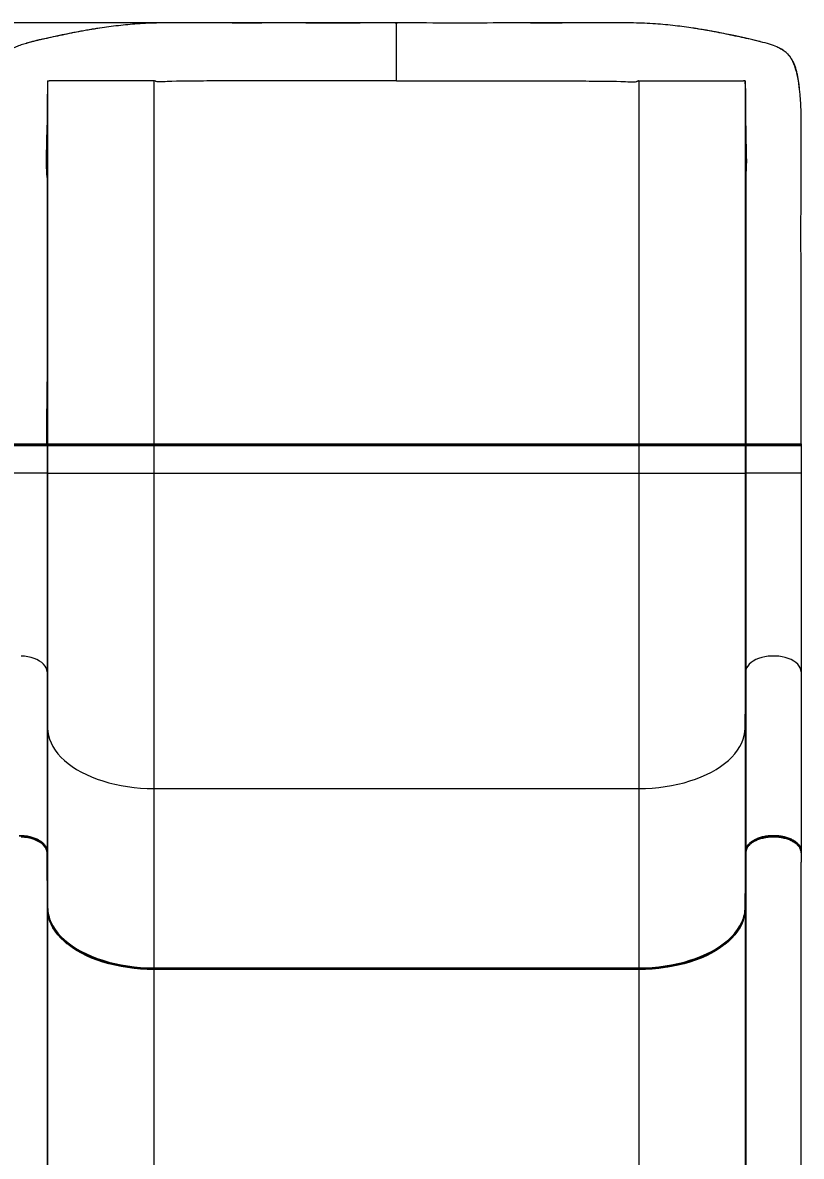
# Model space of a CAD drawing. Header units: millimetres. Extents: x -5377 to 4858, y -4782 to 4333.
# Drawn here: x -849 to -174, y 1352 to 2333 of the extents above; entities that cross this region are included whole.
import ezdxf

# ---------------------------------------------------------------- set-up
doc = ezdxf.new("R2010")
doc.units = ezdxf.units.MM
doc.layers.add('DIKOM_ОБЪЕКТ', color=7, linetype='Continuous')
doc.layers.add('DIKOM_РАЗМЕР_ОБЪЕКТА', color=7, linetype='Continuous')
doc.styles.add('style1', font='arial.ttf', dxfattribs={"width": 0.8})
doc.dimstyles.new('1-50', dxfattribs={"dimtxt": 300, "dimasz": 200, "dimexe": 100, "dimexo": 0, "dimgap": 100, "dimtad": 1, "dimtxsty": 'style1', "dimcen": 200, "dimclrd": 7, "dimclre": 7, "dimclrt": 7, "dimadec": 1, "dimazin": 2, "dimtfac": 1, "dimtmove": 0, "dimatfit": 2, "dimfxl": 0, "dimlwd": 25, "dimlwe": 18, "dimarcsym": 0})

# ---------------------------------------------------------------- blocks, each defined once
blk = doc.blocks.new('*D10')
at = {"layer": 'Defpoints', "color": 0, "transparency": 16777216}
for p in [(-526.68, 2333.07), (-3994.22, -1578.32), (-848.95, -1578.32)]:
    blk.add_point(p, dxfattribs=at)
at = {"layer": 'DIKOM_РАЗМЕР_ОБЪЕКТА', "color": 7, "lineweight": 18, "transparency": 16777216}
for p, q in [((-526.68, 2333.07), (-4094.22, 2333.07)), ((-848.95, -1578.32), (-4094.22, -1578.32))]:
    blk.add_line(p, q, dxfattribs=at)
at = {"layer": 'DIKOM_РАЗМЕР_ОБЪЕКТА', "color": 7, "lineweight": 25, "transparency": 16777216}
blk.add_line((-3994.22, 2133.07), (-3994.22, -1378.32), dxfattribs=at)
at = {"layer": 'DIKOM_РАЗМЕР_ОБЪЕКТА', "color": 7, "transparency": 16777216}
for points in [[(-4027.55, 2133.07), (-3960.88, 2133.07), (-3994.22, 2333.07)], [(-4027.55, -1378.32), (-3960.88, -1378.32), (-3994.22, -1578.32)]]:
    blk.add_solid(points, dxfattribs=at)
at = {"layer": 'DIKOM_РАЗМЕР_ОБЪЕКТА', "color": 7, "transparency": 16777216, "insert": (-4247.49, 413.67), "char_height": 300, "attachment_point": 5, "rotation": 90, "style": 'style1'}
blk.add_mtext('3900', dxfattribs=at)

msp = doc.modelspace()

# ---------------------------------------------------------------- linework, layer by layer
at = {"layer": 'DIKOM_ОБЪЕКТ', "color": 7, "linetype": 'Continuous', "lineweight": 15}
for p, q in [((-826.969, 2283.007), (-827.006, 2282.546)), ((-826.95, 2283.069), (-826.969, 2283.007)), ((-826.95, 2283.069), (-826.947, 2283.069)), ((-826.947, 2283.069), (-825.622, 2283.069)), ((-826.947, 2283.069), (-826.947, 1968.565)), ((-825.603, 2283.069), (-825.622, 2283.069)), ((-824.164, 2283.069), (-825.603, 2283.069)), ((-806.509, 2283.069), (-811.283, 2283.069)), ((-779.479, 2283.069), (-785.884, 2283.069)), ((-734.948, 2283.069), (-742.112, 2283.069)), ((-734.948, 2283.069), (-734.459, 2283.069)), ((-734.948, 2283.069), (-734.948, 1968.565)), ((-733.849, 2283.069), (-734.459, 2283.069)), ((-524.95, 2283.069), (-669.66, 2283.069)), ((-524.95, 2283.069), (-380.24, 2283.069)), ((-316.051, 2283.069), (-315.441, 2283.069)), ((-314.952, 2283.069), (-315.441, 2283.069)), ((-314.952, 2283.069), (-307.788, 2283.069)), ((-314.952, 2283.069), (-314.952, 1968.565)), ((-270.421, 2283.069), (-264.016, 2283.069)), ((-243.391, 2283.069), (-238.617, 2283.069)), ((-225.736, 2283.069), (-224.297, 2283.069)), ((-224.297, 2283.069), (-224.278, 2283.069)), ((-222.953, 2283.069), (-224.278, 2283.069)), ((-222.95, 2283.069), (-222.953, 2283.069)), ((-222.953, 2283.069), (-222.953, 1968.565)), ((-222.95, 2283.069), (-222.931, 2283.007)), ((-222.931, 2283.007), (-222.894, 2282.546)), ((-827.45, 2199.069), (-827.45, 2193.725)), ((-222.45, 2199.069), (-222.45, 2193.725)), ((-827.45, 2193.725), (-827.45, 2179.431)), ((-222.45, 2193.725), (-222.45, 2179.431)), ((-827.45, 2179.431), (-827.45, 1968.565)), ((-222.45, 2179.431), (-222.45, 1968.565)), ((-174.441, 1968.583), (-174.436, 1982.324)), ((-828.366, 1967.235), (-827.743, 1967.858)), ((-827.24, 1967.858), (-827.854, 1967.244)), ((-827.24, 1967.858), (-827.743, 1967.858)), ((-827.45, 1968.565), (-826.947, 1968.565)), ((-827.45, 1966.726), (-827.45, 1943.151)), ((-826.947, 1966.726), (-827.45, 1966.726)), ((-734.948, 1967.226), (-827.447, 1967.226)), ((-734.948, 1967.858), (-827.24, 1967.858)), ((-826.947, 1968.565), (-734.948, 1968.565)), ((-826.947, 1966.726), (-826.947, 1943.151)), ((-734.948, 1966.726), (-826.947, 1966.726)), ((-734.948, 1967.858), (-734.948, 1968.565)), ((-734.948, 1968.565), (-314.952, 1968.565)), ((-314.952, 1967.858), (-734.948, 1967.858)), ((-734.948, 1967.858), (-734.948, 1967.226)), ((-314.952, 1967.226), (-734.948, 1967.226)), ((-734.948, 1967.226), (-734.948, 1966.726)), ((-734.948, 1966.726), (-734.948, 1943.151)), ((-314.952, 1966.726), (-734.948, 1966.726)), ((-314.952, 1968.565), (-222.953, 1968.565)), ((-314.952, 1967.858), (-314.952, 1968.565)), ((-222.66, 1967.858), (-314.952, 1967.858)), ((-314.952, 1967.858), (-314.952, 1967.226)), ((-222.453, 1967.226), (-314.952, 1967.226)), ((-314.952, 1967.226), (-314.952, 1966.726)), ((-222.953, 1966.726), (-314.952, 1966.726)), ((-314.952, 1966.726), (-314.952, 1943.151)), ((-222.953, 1968.565), (-222.45, 1968.565)), ((-222.45, 1966.726), (-222.953, 1966.726)), ((-222.953, 1966.726), (-222.953, 1943.151)), ((-222.157, 1967.858), (-222.66, 1967.858)), ((-222.66, 1967.858), (-222.028, 1967.226)), ((-221.95, 1967.226), (-222.453, 1967.226)), ((-222.45, 1966.726), (-222.45, 1943.151)), ((-221.532, 1967.233), (-222.157, 1967.858)), ((-174.724, 1967.877), (-175.347, 1967.254)), ((-174.45, 1966.726), (-174.45, 1957.151)), ((-174.442, 1967.607), (-174.441, 1968.583)), ((-174.431, 1968.584), (-174.439, 1959.15)), ((-174.439, 1959.15), (-174.464, 1959.005)), ((-174.45, 1957.151), (-174.45, 1943.151)), ((-827.45, 1943.151), (-875.45, 1943.151)), ((-827.45, 1943.151), (-827.45, 1771.078)), ((-827.45, 1943.151), (-826.947, 1943.151)), ((-826.947, 1943.151), (-826.947, 1722.584)), ((-826.947, 1943.151), (-734.948, 1943.151)), ((-734.948, 1943.151), (-734.948, 1670.129)), ((-734.948, 1943.151), (-314.952, 1943.151)), ((-314.952, 1943.151), (-314.952, 1670.129)), ((-314.952, 1943.151), (-222.953, 1943.151)), ((-222.953, 1943.151), (-222.953, 1722.584)), ((-222.953, 1943.151), (-222.45, 1943.151)), ((-174.45, 1943.151), (-222.45, 1943.151)), ((-222.45, 1943.151), (-222.45, 1771.078)), ((-174.45, 1943.151), (-174.45, 1771.078)), ((-827.45, 1771.078), (-827.45, 1615.779)), ((-827.45, 1771.078), (-826.947, 1722.584)), ((-222.953, 1722.584), (-222.45, 1771.078)), ((-222.45, 1771.078), (-222.45, 1615.779)), ((-174.45, 1771.078), (-174.45, 1615.779)), ((-826.947, 1722.584), (-826.947, 1567.284)), ((-222.953, 1722.584), (-222.953, 1567.284)), ((-734.948, 1670.129), (-734.948, 1514.829)), ((-734.948, 1670.129), (-314.952, 1670.129)), ((-314.952, 1670.129), (-314.952, 1514.829)), ((-827.45, 1615.779), (-826.947, 1567.284)), ((-827.45, 1614.297), (-827.45, 1614.3)), ((-827.45, 1614.272), (-827.45, 1258.628)), ((-826.947, 1565.777), (-827.45, 1614.272)), ((-222.953, 1567.284), (-222.45, 1615.779)), ((-222.45, 1614.287), (-222.45, 1614.272)), ((-222.45, 1614.272), (-222.45, 1258.628)), ((-174.45, 1615.779), (-174.45, 1608.067)), ((-174.45, 1614.272), (-174.45, 1606.429)), ((-174.45, 1258.628), (-174.45, 1606.429)), ((-826.947, 1565.777), (-826.947, 1210.134)), ((-222.953, 1567.284), (-222.95, 1567.222)), ((-222.953, 1565.777), (-222.953, 1210.134)), ((-734.948, 1514.829), (-734.948, 1514.082)), ((-734.948, 1514.829), (-314.952, 1514.829)), ((-314.952, 1514.082), (-734.948, 1514.082)), ((-734.948, 1514.082), (-734.948, 1513.535)), ((-314.952, 1513.535), (-734.948, 1513.535)), ((-734.948, 1513.322), (-734.948, 1513.535)), ((-734.948, 1513.322), (-734.948, 1157.679)), ((-314.952, 1513.322), (-734.948, 1513.322)), ((-314.952, 1514.829), (-314.952, 1514.082)), ((-314.952, 1513.535), (-314.952, 1514.082)), ((-314.952, 1513.322), (-314.952, 1513.535)), ((-314.952, 1513.322), (-314.952, 1157.679))]:
    msp.add_line(p, q, dxfattribs=at)
at = {"layer": 'DIKOM_ОБЪЕКТ', "color": 7, "linetype": 'Continuous', "lineweight": 15, "flags": 128}
for points in [[(-827.145, 2276.421), (-827.184, 2273.286), (-827.222, 2269.604), (-827.257, 2265.374)], [(-222.755, 2276.421), (-222.716, 2273.286), (-222.678, 2269.604), (-222.643, 2265.374)], [(-827.257, 2265.374), (-827.3, 2259.095), (-827.338, 2252.038), (-827.371, 2244.476)], [(-222.643, 2265.374), (-222.6, 2259.095), (-222.562, 2252.038), (-222.529, 2244.299), (-222.501, 2235.974), (-222.479, 2227.174), (-222.463, 2218.009), (-222.453, 2208.601), (-222.45, 2199.069)], [(-827.371, 2244.476), (-827.371, 2244.299), (-827.399, 2235.974), (-827.421, 2227.174), (-827.437, 2218.009), (-827.447, 2208.601), (-827.45, 2199.069)], [(-827.45, 1771.078), (-827.639, 1772.804), (-828.204, 1774.502), (-829.135, 1776.146), (-830.419, 1777.71), (-832.034, 1779.17), (-833.955, 1780.502), (-836.152, 1781.685), (-838.59, 1782.701), (-841.231, 1783.534), (-844.034, 1784.17), (-846.953, 1784.6), (-849.943, 1784.817)], [(-174.45, 1771.078), (-174.639, 1772.804), (-175.204, 1774.502), (-176.135, 1776.146), (-177.419, 1777.71), (-179.034, 1779.17), (-180.955, 1780.502), (-183.152, 1781.685), (-185.59, 1782.701), (-188.231, 1783.534), (-191.034, 1784.17), (-193.953, 1784.6), (-196.943, 1784.817), (-199.957, 1784.817), (-202.947, 1784.6), (-205.866, 1784.17), (-208.669, 1783.534), (-211.31, 1782.701), (-213.748, 1781.685), (-215.945, 1780.502), (-217.866, 1779.17), (-219.481, 1777.71), (-220.765, 1776.146), (-221.696, 1774.502), (-222.261, 1772.804), (-222.45, 1771.078)], [(-826.947, 1722.584), (-826.732, 1719.284), (-826.158, 1715.998), (-825.227, 1712.739), (-823.943, 1709.519), (-822.309, 1706.353), (-820.334, 1703.251), (-818.024, 1700.225), (-815.389, 1697.289), (-812.438, 1694.453), (-809.184, 1691.729), (-805.64, 1689.126), (-801.818, 1686.656), (-797.735, 1684.328), (-793.406, 1682.151), (-788.847, 1680.133), (-784.078, 1678.283), (-779.116, 1676.608), (-773.981, 1675.114), (-768.694, 1673.807), (-763.274, 1672.692), (-757.743, 1671.774), (-752.123, 1671.056), (-746.436, 1670.542), (-740.703, 1670.232), (-734.948, 1670.129)], [(-314.952, 1670.129), (-309.197, 1670.232), (-303.464, 1670.542), (-297.777, 1671.056), (-292.157, 1671.774), (-286.626, 1672.692), (-281.206, 1673.807), (-275.919, 1675.114), (-270.784, 1676.608), (-265.822, 1678.283), (-261.053, 1680.133), (-256.495, 1682.151), (-252.165, 1684.328), (-248.082, 1686.656), (-244.26, 1689.126), (-240.716, 1691.729), (-237.462, 1694.453), (-234.512, 1697.289), (-231.876, 1700.225), (-229.566, 1703.251), (-227.591, 1706.353), (-225.958, 1709.519), (-224.673, 1712.739), (-223.742, 1715.998), (-223.168, 1719.284), (-222.953, 1722.584)], [(-827.45, 1614.297), (-827.645, 1616.022), (-828.214, 1617.718), (-829.15, 1619.36), (-830.437, 1620.922), (-832.055, 1622.38), (-833.978, 1623.709), (-836.177, 1624.89), (-838.616, 1625.904), (-841.257, 1626.734), (-844.059, 1627.369), (-846.978, 1627.797), (-849.966, 1628.011)], [(-222.45, 1614.272), (-222.456, 1613.698), (-222.48, 1611.404), (-222.575, 1602.227), (-222.953, 1565.777)], [(-826.947, 1567.284), (-826.952, 1567.204), (-826.961, 1567.147)], [(-811.055, 1536.444), (-812.438, 1537.647), (-815.389, 1540.483), (-818.024, 1543.419), (-820.334, 1546.444), (-822.309, 1549.546), (-823.943, 1552.713), (-825.227, 1555.932), (-826.158, 1559.191), (-826.732, 1562.477), (-826.947, 1565.777)], [(-222.953, 1565.777), (-223.168, 1562.477), (-223.742, 1559.191), (-224.673, 1555.932), (-225.958, 1552.713), (-227.591, 1549.546), (-229.566, 1546.444), (-231.876, 1543.419), (-234.512, 1540.483), (-237.462, 1537.647), (-240.564, 1535.042)], [(-734.948, 1514.082), (-740.722, 1514.186), (-746.472, 1514.496), (-752.178, 1515.013), (-757.816, 1515.733), (-763.364, 1516.654), (-768.801, 1517.772), (-774.106, 1519.083), (-779.257, 1520.581), (-784.234, 1522.262), (-789.019, 1524.118), (-793.592, 1526.142), (-797.935, 1528.326), (-802.031, 1530.662), (-805.865, 1533.14), (-809.421, 1535.751), (-812.685, 1538.484), (-815.645, 1541.329), (-818.288, 1544.274), (-820.606, 1547.309), (-822.587, 1550.421), (-824.226, 1553.598), (-825.515, 1556.827), (-825.568, 1556.984)], [(-823.933, 1554.199), (-822.309, 1551.053), (-820.334, 1547.951), (-818.024, 1544.926), (-815.389, 1541.99), (-812.438, 1539.154), (-809.184, 1536.429), (-805.64, 1533.827), (-801.818, 1531.356), (-797.735, 1529.028), (-793.406, 1526.851), (-788.847, 1524.834), (-784.078, 1522.983), (-779.116, 1521.308), (-773.981, 1519.814), (-768.694, 1518.507), (-763.274, 1517.393), (-757.743, 1516.475), (-752.123, 1515.757), (-746.436, 1515.242), (-740.703, 1514.933), (-734.948, 1514.829)], [(-224.332, 1556.984), (-224.385, 1556.827), (-225.674, 1553.598), (-227.313, 1550.421), (-229.294, 1547.309), (-231.612, 1544.274), (-234.255, 1541.329), (-237.215, 1538.484), (-240.479, 1535.751), (-244.035, 1533.14), (-247.869, 1530.662), (-251.965, 1528.326), (-256.308, 1526.142), (-260.881, 1524.118), (-265.666, 1522.262), (-270.643, 1520.581), (-275.795, 1519.083), (-281.099, 1517.772), (-286.536, 1516.654), (-292.085, 1515.733), (-297.722, 1515.013), (-303.428, 1514.496), (-309.178, 1514.186), (-314.952, 1514.082)], [(-314.952, 1514.829), (-309.197, 1514.933), (-303.464, 1515.242), (-297.777, 1515.757), (-292.157, 1516.475), (-286.626, 1517.393), (-281.206, 1518.507), (-275.919, 1519.814), (-270.784, 1521.308), (-265.822, 1522.983), (-261.053, 1524.834), (-256.495, 1526.851), (-252.165, 1529.028), (-248.082, 1531.356), (-244.26, 1533.827), (-240.716, 1536.429), (-237.462, 1539.154), (-234.512, 1541.99), (-231.876, 1544.926), (-229.566, 1547.951), (-227.591, 1551.053), (-225.958, 1554.22), (-225.619, 1554.983)], [(-734.948, 1513.322), (-740.703, 1513.426), (-746.436, 1513.735), (-752.123, 1514.25), (-757.743, 1514.968), (-763.274, 1515.886), (-768.694, 1517), (-773.981, 1518.307), (-779.116, 1519.801), (-784.078, 1521.476), (-788.847, 1523.327), (-793.406, 1525.344), (-797.735, 1527.521), (-801.818, 1529.85), (-805.64, 1532.32), (-809.184, 1534.922), (-811.055, 1536.444)], [(-240.564, 1535.042), (-240.716, 1534.922), (-244.26, 1532.32), (-248.082, 1529.85), (-252.165, 1527.521), (-256.495, 1525.344), (-261.053, 1523.327), (-265.822, 1521.476), (-270.784, 1519.801), (-275.919, 1518.307), (-281.206, 1517), (-286.626, 1515.886), (-292.157, 1514.968), (-297.777, 1514.25), (-303.464, 1513.735), (-309.197, 1513.426), (-314.952, 1513.322)]]:
    msp.add_lwpolyline(points, dxfattribs=at)
at = {"layer": 'DIKOM_ОБЪЕКТ', "color": 7, "linetype": 'Continuous', "lineweight": 15}
for centre, radius, start, end in [((-615.645, 2274.677), 211.507, 177.867875, 179.52751), ((-434.391, 2274.674), 211.643, 0.472955, 2.13152), ((-827.446, 1966.727), 0.499, 359.868423, 90.131577), ((-222.454, 1966.727), 0.499, 89.872506, 180.124078), ((-845.062, 1628.547), 2.797, 343.691903, 358.958361), ((-835.923, 1625.561), 1.444, 328.874199, 358.068772), ((-175.164, 1615.785), 0.713, 323.733126, 359.468508), ((-794.492, 1567.869), 32.46, 181.033028, 204.906488), ((-254.93, 1567.775), 31.981, 336.4227, 359.120452)]:
    msp.add_arc(centre, radius, start, end, dxfattribs=at)
msp.add_ellipse((-851.45, 1590.209), major_axis=(-22.899, -27.123), ratio=0.2649316, start_param=2.8375256, end_param=2.8393904, dxfattribs=at)
for points, knots in [([(-781.729, 2328.563), (-784.888, 2328.069), (-791.208, 2327.079), (-800.047, 2325.474), (-808.458, 2323.825), (-816.489, 2322.14), (-824.145, 2320.474), (-832.092, 2318.716), (-839.353, 2317.08), (-843.595, 2315.872), (-845.349, 2315.372)], [0, 0, 0, 0, 0.1177165, 0.23548, 0.3562936, 0.4771346, 0.6017285, 0.7266715, 0.8869644, 1, 1, 1, 1]), ([(-781.703, 2328.586), (-781.832, 2328.567), (-783.657, 2328.303), (-787.094, 2327.757), (-792.034, 2326.941), (-796.971, 2326.068), (-801.925, 2325.147), (-806.899, 2324.174), (-811.883, 2323.156), (-816.871, 2322.107), (-821.941, 2321.038), (-826.979, 2319.951), (-831.881, 2318.855), (-836.319, 2317.82), (-838.987, 2317.14), (-840.214, 2316.827)], [0, 0, 0, 0, 0.0051745, 0.0736917, 0.1442052, 0.2166592, 0.2929764, 0.3719293, 0.4541849, 0.5402989, 0.6298198, 0.7261054, 0.8223837, 0.9183063, 1, 1, 1, 1]), ([(-728.697, 2333.073), (-729.244, 2333.067), (-732.948, 2333.027), (-739.799, 2332.809), (-748.928, 2332.297), (-757.595, 2331.549), (-765.851, 2330.691), (-773.954, 2329.694), (-779.137, 2328.94), (-781.729, 2328.563)], [0, 0, 0, 0, 0.0296588, 0.2011054, 0.3720715, 0.526004, 0.6799622, 0.8399594, 1, 1, 1, 1]), ([(-633.196, 2333.08), (-633.789, 2333.084), (-635.147, 2333.093), (-637.854, 2333.066), (-641.433, 2333.009), (-645.844, 2332.949), (-651.172, 2332.911), (-657.359, 2332.922), (-663.931, 2332.979), (-670.05, 2333.029), (-675.335, 2333.079), (-680.039, 2333.127), (-683.991, 2333.177), (-686.859, 2333.222), (-688.746, 2333.267), (-690.622, 2333.283), (-693.274, 2333.297), (-696.814, 2333.303), (-701.267, 2333.3), (-706.582, 2333.283), (-712.2, 2333.253), (-717.016, 2333.22), (-720.644, 2333.192), (-723.175, 2333.171), (-725.331, 2333.153), (-727.131, 2333.136), (-728.173, 2333.12), (-728.698, 2333.112)], [0, 0, 0, 0, 0.022778, 0.0522404, 0.0946117, 0.1411112, 0.1922908, 0.2604024, 0.3315528, 0.3943929, 0.44857, 0.4941772, 0.539193, 0.5710357, 0.583303, 0.602109, 0.6295635, 0.6659331, 0.7115828, 0.7670679, 0.8297965, 0.8846532, 0.9155064, 0.9415263, 0.9629669, 0.981333, 1, 1, 1, 1]), ([(-524.95, 2333.069), (-552.876, 2333.015), (-588.959, 2332.946), (-625.04, 2333.071), (-633.196, 2333.1)], [0, 0, 0, 0, 0.7739577, 1, 1, 1, 1]), ([(-524.95, 2332.738), (-525.413, 2332.892), (-525.969, 2333.076), (-526.578, 2333.067), (-526.681, 2333.065)], [0, 0, 0, 0, 0.8313021, 1, 1, 1, 1]), ([(-362.538, 2333.235), (-374.786, 2333.212), (-400.997, 2333.163), (-455.134, 2332.939), (-497.024, 2333.017), (-524.95, 2333.069)], [0, 0, 0, 0, 0.2262397, 0.4841628, 1, 1, 1, 1]), ([(-524.95, 2283.069), (-524.95, 2285.841), (-524.95, 2290.041), (-524.95, 2295.544), (-524.95, 2300.927), (-524.95, 2306.084), (-524.95, 2310.889), (-524.95, 2315.428), (-524.95, 2319.53), (-524.95, 2323.095), (-524.95, 2326.279), (-524.95, 2328.864), (-524.95, 2330.791), (-524.95, 2332.01), (-524.95, 2332.891), (-524.95, 2333.009), (-524.95, 2333.069)], [0, 0, 0, 0, 0.1058118, 0.1603011, 0.2147924, 0.3206042, 0.3750954, 0.4295863, 0.5353622, 0.589832, 0.6443028, 0.7500905, 0.8045678, 0.8590442, 0.9290896, 1, 1, 1, 1]), ([(-523.219, 2333.065), (-523.322, 2333.067), (-523.931, 2333.076), (-524.487, 2332.892), (-524.95, 2332.738)], [0, 0, 0, 0, 0.1686988, 1, 1, 1, 1]), ([(-321.205, 2333.112), (-321.729, 2333.12), (-322.77, 2333.136), (-324.741, 2333.155), (-327.347, 2333.177), (-330.65, 2333.203), (-334.953, 2333.235), (-340.071, 2333.266), (-345.751, 2333.292), (-351.055, 2333.303), (-355.533, 2333.301), (-358.759, 2333.287), (-360.932, 2333.271), (-362.374, 2333.238), (-363.79, 2333.211), (-365.497, 2333.184), (-367.554, 2333.156), (-370.255, 2333.124), (-373.681, 2333.087), (-377.909, 2333.047), (-382.725, 2333.004), (-388.086, 2332.962), (-393.673, 2332.918), (-399.109, 2332.914), (-404.056, 2332.949), (-408.467, 2333.009), (-412.046, 2333.066), (-414.753, 2333.093), (-416.111, 2333.084), (-416.704, 2333.08)], [0, 0, 0, 0, 0.01864031, 0.03700608, 0.06397229, 0.09802908, 0.13923104, 0.19642964, 0.25577987, 0.31422981, 0.36010224, 0.39405286, 0.41464582, 0.42758863, 0.44197674, 0.45977563, 0.48104744, 0.50581866, 0.54323145, 0.58658825, 0.63593107, 0.69134595, 0.75146905, 0.80771082, 0.85888998, 0.9053888, 0.94775978, 0.97722247, 1, 1, 1, 1]), ([(-268.095, 2328.551), (-268.12, 2328.555), (-270.536, 2328.942), (-275.708, 2329.645), (-283.631, 2330.646), (-291.994, 2331.52), (-300.858, 2332.291), (-310.08, 2332.808), (-316.932, 2333.027), (-320.644, 2333.067), (-321.205, 2333.073)], [0, 0, 0, 0, 0.0016308, 0.155587, 0.3095055, 0.4690219, 0.6285085, 0.7988103, 0.9695893, 1, 1, 1, 1]), ([(-210.047, 2316.878), (-212.823, 2317.542), (-217.781, 2318.728), (-225.762, 2320.471), (-233.341, 2322.126), (-241.255, 2323.785), (-249.579, 2325.422), (-258.443, 2327.038), (-264.887, 2328.048), (-268.095, 2328.551)], [0, 0, 0, 0, 0.1793021, 0.3202107, 0.4614998, 0.5949429, 0.7283592, 0.8647494, 1, 1, 1, 1]), ([(-209.764, 2316.844), (-210.099, 2316.933), (-211.81, 2317.387), (-215.17, 2318.191), (-219.854, 2319.273), (-224.833, 2320.367), (-230.063, 2321.484), (-235.272, 2322.578), (-240.517, 2323.673), (-245.731, 2324.715), (-251.113, 2325.738), (-256.31, 2326.672), (-261.477, 2327.542), (-265.198, 2328.143), (-267.365, 2328.46), (-267.711, 2328.51)], [0, 0, 0, 0, 0.0232211, 0.1184683, 0.2144477, 0.3109876, 0.407863, 0.5047941, 0.588117, 0.6761137, 0.7605637, 0.8413995, 0.9114334, 0.9858888, 1, 1, 1, 1]), ([(-193.878, 2311.424), (-194.398, 2311.712), (-196.64, 2312.956), (-201.895, 2314.658), (-206.871, 2316.134), (-209.936, 2316.852), (-210.047, 2316.878)], [0, 0, 0, 0, 0.1273542, 0.5494759, 0.9836332, 1, 1, 1, 1]), ([(-845.349, 2315.372), (-846.113, 2315.168), (-848.652, 2314.488), (-852.216, 2313.199), (-855.508, 2311.887), (-857.078, 2310.965), (-857.499, 2310.718)], [0, 0, 0, 0, 0.15377, 0.5111118, 0.868784, 1, 1, 1, 1]), ([(-840.214, 2316.827), (-840.422, 2316.775), (-842.071, 2316.362), (-843.886, 2315.872), (-845.391, 2315.414), (-845.646, 2315.336)], [0, 0, 0, 0, 0.1069612, 0.8486678, 1, 1, 1, 1]), ([(-176.077, 2277.243), (-176.176, 2278.079), (-176.544, 2281.177), (-177.396, 2285.787), (-178.613, 2291.114), (-180.039, 2295.74), (-181.594, 2299.567), (-183.329, 2302.691), (-185.256, 2305.28), (-187.526, 2307.531), (-190.238, 2309.646), (-192.597, 2310.798), (-193.878, 2311.424)], [0, 0, 0, 0, 0.0428353, 0.1587732, 0.2715372, 0.3848566, 0.498036, 0.5941257, 0.6902192, 0.7873865, 0.8845556, 1, 1, 1, 1]), ([(-190.27, 2309.505), (-190.394, 2309.592), (-191.306, 2310.233), (-192.4, 2310.843), (-193.45, 2311.322), (-193.558, 2311.372)], [0, 0, 0, 0, 0.1233056, 0.9098305, 1, 1, 1, 1]), ([(-175.982, 2276.987), (-175.987, 2277.033), (-176.126, 2278.296), (-176.45, 2280.671), (-176.969, 2284.163), (-177.591, 2287.578), (-178.325, 2290.883), (-179.204, 2294.052), (-180.257, 2297.064), (-181.511, 2299.874), (-182.913, 2302.336), (-184.52, 2304.541), (-186.298, 2306.455), (-188.109, 2308.052), (-189.405, 2308.918), (-189.944, 2309.279)], [0, 0, 0, 0, 0.0027384, 0.0748644, 0.1545887, 0.2373434, 0.323377, 0.4126047, 0.5045061, 0.5978547, 0.6901629, 0.7700097, 0.8542119, 0.9393192, 1, 1, 1, 1]), ([(-811.283, 2283.069), (-813.153, 2283.069), (-816.892, 2283.069), (-821.224, 2283.069), (-823.184, 2283.069), (-824.164, 2283.069)], [0, 0, 0, 0, 0.3333329, 0.6666666, 1, 1, 1, 1]), ([(-785.884, 2283.069), (-788.422, 2283.069), (-793.499, 2283.069), (-800.422, 2283.069), (-804.48, 2283.069), (-806.509, 2283.069)], [0, 0, 0, 0, 0.33333362, 0.66666797, 1, 1, 1, 1]), ([(-755.693, 2283.069), (-758.441, 2283.069), (-763.937, 2283.069), (-771.911, 2283.069), (-776.956, 2283.069), (-779.479, 2283.069)], [0, 0, 0, 0, 0.33333463, 0.66666797, 1, 1, 1, 1]), ([(-742.112, 2283.069), (-742.603, 2283.052), (-743.809, 2283.01), (-745.948, 2283.004), (-748.545, 2283.012), (-751.194, 2283.041), (-753.583, 2283.06), (-755.02, 2283.066), (-755.693, 2283.069)], [0, 0, 0, 0, 0.1075823, 0.263994, 0.4692683, 0.6788763, 0.8495918, 1, 1, 1, 1]), ([(-669.66, 2283.069), (-677.07, 2282.95), (-694.955, 2282.662), (-715.508, 2282.693), (-729.122, 2282.006), (-732.599, 2282.196), (-733.432, 2282.515), (-733.734, 2282.721), (-733.824, 2282.878), (-733.84, 2282.996), (-733.849, 2283.069)], [0, 0, 0, 0, 0.3445552, 0.8316083, 0.953449, 0.9799043, 0.9918031, 0.9945036, 0.99662, 1, 1, 1, 1]), ([(-380.24, 2283.069), (-372.83, 2282.95), (-354.945, 2282.663), (-334.392, 2282.693), (-320.778, 2282.006), (-317.301, 2282.196), (-316.468, 2282.515), (-316.166, 2282.721), (-316.076, 2282.878), (-316.06, 2282.996), (-316.051, 2283.069)], [0, 0, 0, 0, 0.3445552, 0.831608, 0.9534491, 0.9799039, 0.9918029, 0.9945038, 0.99662, 1, 1, 1, 1]), ([(-307.788, 2283.069), (-307.297, 2283.052), (-306.091, 2283.01), (-303.952, 2283.004), (-301.355, 2283.012), (-298.706, 2283.041), (-296.317, 2283.06), (-294.88, 2283.066), (-294.207, 2283.069)], [0, 0, 0, 0, 0.1075844, 0.2639951, 0.4692694, 0.6788773, 0.8495929, 1, 1, 1, 1]), ([(-294.207, 2283.069), (-291.459, 2283.069), (-285.963, 2283.069), (-277.989, 2283.069), (-272.944, 2283.069), (-270.421, 2283.069)], [0, 0, 0, 0, 0.3333337, 0.6666667, 1, 1, 1, 1]), ([(-264.016, 2283.069), (-261.478, 2283.069), (-256.401, 2283.069), (-249.478, 2283.069), (-245.42, 2283.069), (-243.391, 2283.069)], [0, 0, 0, 0, 0.33333324, 0.66666685, 1, 1, 1, 1]), ([(-238.617, 2283.069), (-236.747, 2283.069), (-233.008, 2283.069), (-228.676, 2283.069), (-226.716, 2283.069), (-225.736, 2283.069)], [0, 0, 0, 0, 0.3333337, 0.6666669, 1, 1, 1, 1]), ([(-174.404, 2243.371), (-174.407, 2245.63), (-174.415, 2250.749), (-174.568, 2258.275), (-174.935, 2265.943), (-175.431, 2272.335), (-175.895, 2275.857), (-176.077, 2277.243)], [0, 0, 0, 0, 0.1745963, 0.3958124, 0.6239187, 0.8520292, 1, 1, 1, 1]), ([(-827.466, 2199.093), (-827.467, 2199.577), (-827.469, 2201.088), (-827.647, 2204.043), (-827.819, 2207.189), (-827.928, 2209.856), (-827.967, 2212.255), (-827.953, 2215.223), (-827.896, 2218.862), (-827.799, 2223.116), (-827.675, 2227.898), (-827.542, 2233.107), (-827.427, 2238.533), (-827.379, 2242.415), (-827.372, 2244.279), (-827.371, 2244.476)], [0, 0, 0, 0, 0.0364241, 0.1138087, 0.1888919, 0.2263045, 0.2704092, 0.3291728, 0.4028083, 0.4912022, 0.5940072, 0.7106953, 0.8406163, 0.9830872, 1, 1, 1, 1]), ([(-222.529, 2244.476), (-222.529, 2244.279), (-222.522, 2242.415), (-222.473, 2238.533), (-222.358, 2233.107), (-222.225, 2227.898), (-222.101, 2223.116), (-222.004, 2218.862), (-221.947, 2215.223), (-221.933, 2212.255), (-221.972, 2209.856), (-222.081, 2207.19), (-222.254, 2204.042), (-222.432, 2201.075), (-222.434, 2199.553), (-222.435, 2199.058)], [0, 0, 0, 0, 0.0168984, 0.1592477, 0.2890578, 0.4056463, 0.5083635, 0.596682, 0.6702546, 0.728968, 0.7730351, 0.8104158, 0.8854349, 0.9627534, 1, 1, 1, 1]), ([(-174.551, 2213.001), (-174.541, 2214.029), (-174.517, 2216.642), (-174.468, 2220.665), (-174.427, 2224.889), (-174.386, 2228.833), (-174.348, 2232.786), (-174.328, 2236.993), (-174.348, 2240.588), (-174.388, 2242.666), (-174.402, 2243.371)], [0, 0, 0, 0, 0.091836, 0.233466, 0.3605872, 0.4760859, 0.6043527, 0.7508622, 0.91552, 1, 1, 1, 1]), ([(-174.422, 1983.151), (-174.417, 1991.202), (-174.407, 2004.863), (-174.402, 2029.229), (-174.413, 2050.898), (-174.445, 2069.631), (-174.519, 2099.064), (-174.648, 2133.842), (-174.636, 2171.344), (-174.494, 2190.158), (-174.487, 2200.98), (-174.552, 2208.063), (-174.545, 2212.33), (-174.542, 2213.964)], [0, 0, 0, 0, 0.1045436, 0.1774085, 0.3164177, 0.3859256, 0.4206794, 0.6986291, 0.8375549, 0.9076921, 0.9429315, 0.9781311, 1, 1, 1, 1]), ([(-827.657, 1968.564), (-827.581, 1979.417), (-827.455, 1997.288), (-827.463, 2015.158), (-827.465, 2022.176)], [0, 0, 0, 0, 0.6072954, 1, 1, 1, 1]), ([(-222.435, 2022.176), (-222.438, 2015.158), (-222.445, 1997.288), (-222.319, 1979.417), (-222.243, 1968.564)], [0, 0, 0, 0, 0.39270457, 1, 1, 1, 1]), ([(-174.438, 1976.948), (-174.436, 1977.53), (-174.43, 1978.779), (-174.425, 1980.882), (-174.423, 1982.388), (-174.422, 1983.151)], [0, 0, 0, 0, 0.300355, 0.6451289, 1, 1, 1, 1]), ([(-875.469, 1968.584), (-875.423, 1968.588), (-875.331, 1968.597), (-874.483, 1968.605), (-872.98, 1968.607), (-870.753, 1968.604), (-867.982, 1968.596), (-864.824, 1968.584), (-861.265, 1968.572), (-857.689, 1968.56), (-854.007, 1968.549), (-850.291, 1968.542), (-846.356, 1968.537), (-842.481, 1968.536), (-838.857, 1968.538), (-835.557, 1968.543), (-832.743, 1968.55), (-830.44, 1968.556), (-828.744, 1968.563), (-827.69, 1968.564), (-827.45, 1968.565), (-827.45, 1968.565), (-827.45, 1968.565)], [0, 0, 0, 0, 0.04657465, 0.09419393, 0.14979984, 0.20722814, 0.2597987, 0.31389619, 0.36653722, 0.42069352, 0.46376397, 0.51522906, 0.5680994, 0.62119064, 0.67582699, 0.72890747, 0.78353359, 0.83647581, 0.89095077, 0.94466737, 0.99999921, 1, 1, 1, 1]), ([(-827.45, 1966.726), (-827.562, 1966.726), (-827.753, 1966.726), (-829.081, 1966.725), (-830.796, 1966.728), (-833.137, 1966.726), (-836.015, 1966.727), (-839.361, 1966.728), (-843.081, 1966.725), (-847.159, 1966.729), (-851.13, 1966.724), (-854.844, 1966.728), (-858.372, 1966.727), (-861.974, 1966.725), (-865.452, 1966.729), (-868.563, 1966.724), (-871.161, 1966.729), (-873.224, 1966.725), (-874.556, 1966.727), (-875.317, 1966.728), (-875.405, 1966.726), (-875.45, 1966.726)], [0, 0, 0, 0, 0.0706073, 0.1206453, 0.1719734, 0.2248999, 0.2793609, 0.3322866, 0.3867475, 0.442442, 0.4999351, 0.5446588, 0.590295, 0.6432212, 0.6976818, 0.7506081, 0.8050691, 0.8579956, 0.9124566, 0.9558137, 1, 1, 1, 1]), ([(-827.467, 1966.789), (-827.467, 1966.829), (-827.468, 1966.949), (-827.62, 1967.154), (-827.816, 1967.246), (-827.963, 1967.267), (-828.074, 1967.261), (-828.212, 1967.244), (-828.43, 1967.22), (-828.988, 1967.227), (-829.776, 1967.226), (-830.873, 1967.227), (-832.337, 1967.228), (-834.055, 1967.226), (-836.002, 1967.226), (-838.162, 1967.228), (-840.496, 1967.226), (-842.973, 1967.226), (-845.568, 1967.227), (-848.24, 1967.226), (-850.959, 1967.226), (-853.687, 1967.226), (-856.381, 1967.228), (-859.004, 1967.226), (-861.529, 1967.227), (-863.922, 1967.228), (-866.148, 1967.227), (-868.175, 1967.227), (-869.981, 1967.227), (-871.539, 1967.228), (-872.82, 1967.227), (-873.784, 1967.226), (-874.405, 1967.229), (-874.706, 1967.271), (-874.88, 1967.28), (-875.106, 1967.268), (-875.398, 1967.057), (-875.422, 1966.863), (-875.434, 1966.771)], [0, 0, 0, 0, 0.002634, 0.0079467, 0.012768, 0.0177754, 0.0258941, 0.0404829, 0.0700671, 0.0985638, 0.1269892, 0.1638092, 0.2003933, 0.236885, 0.2737418, 0.3103203, 0.3467867, 0.3836303, 0.420125, 0.4566376, 0.4934975, 0.5301657, 0.5667473, 0.6034485, 0.6399044, 0.6766789, 0.7133735, 0.7499113, 0.7867013, 0.8233541, 0.8599542, 0.8967364, 0.9277988, 0.960516, 0.977737, 0.987017, 0.9938953, 1, 1, 1, 1]), ([(-827.743, 1967.858), (-827.743, 1967.858), (-827.745, 1967.858), (-827.996, 1967.858), (-829.015, 1967.855), (-830.69, 1967.849), (-832.944, 1967.841), (-835.739, 1967.835), (-838.976, 1967.829), (-842.575, 1967.826), (-846.382, 1967.827), (-850.29, 1967.832), (-853.961, 1967.841), (-857.598, 1967.851), (-861.128, 1967.863), (-864.633, 1967.877), (-867.763, 1967.889), (-870.496, 1967.898), (-872.7, 1967.901), (-874.201, 1967.899), (-875.014, 1967.892), (-875.176, 1967.877), (-875.176, 1967.877), (-875.176, 1967.877)], [0, 0, 0, 0, 0.0017571, 0.0553906, 0.1090242, 0.1627278, 0.2164367, 0.2702916, 0.3241512, 0.3780246, 0.4318991, 0.4840799, 0.5362576, 0.5793401, 0.6327396, 0.6861388, 0.7394622, 0.792783, 0.8492841, 0.9057802, 0.9528894, 0.9999992, 1, 1, 1, 1]), ([(-827.95, 1967.222), (-827.911, 1967.221), (-827.819, 1967.218), (-827.68, 1967.158), (-827.604, 1967.083), (-827.565, 1967.045)], [0, 0, 0, 0, 0.27073959, 0.62833314, 1, 1, 1, 1]), ([(-827.45, 1968.565), (-827.454, 1968.5), (-827.461, 1968.369), (-827.521, 1968.181), (-827.612, 1968.005), (-827.699, 1967.907), (-827.743, 1967.858)], [0, 0, 0, 0, 0.2500635, 0.4999739, 0.7499231, 1, 1, 1, 1]), ([(-827.24, 1967.858), (-827.196, 1967.907), (-827.109, 1968.005), (-827.018, 1968.181), (-826.958, 1968.369), (-826.95, 1968.5), (-826.947, 1968.565)], [0, 0, 0, 0, 0.2499889, 0.5000552, 0.7499502, 1, 1, 1, 1]), ([(-222.66, 1967.858), (-222.704, 1967.907), (-222.792, 1968.005), (-222.882, 1968.181), (-222.942, 1968.369), (-222.95, 1968.5), (-222.953, 1968.565)], [0, 0, 0, 0, 0.2499688, 0.5000526, 0.7499434, 1, 1, 1, 1]), ([(-222.45, 1968.565), (-222.45, 1968.565), (-222.45, 1968.565), (-222.449, 1968.565), (-222.322, 1968.565), (-222.202, 1968.565)], [0, 0, 0, 0, 0.00002035, 0.04568585, 1, 1, 1, 1]), ([(-222.157, 1967.858), (-222.201, 1967.907), (-222.288, 1968.005), (-222.379, 1968.181), (-222.439, 1968.369), (-222.446, 1968.5), (-222.45, 1968.565)], [0, 0, 0, 0, 0.25008533, 0.50003984, 0.74993832, 1, 1, 1, 1]), ([(-222.45, 1966.726), (-222.445, 1966.777), (-222.436, 1966.88), (-222.364, 1967.019), (-222.256, 1967.132), (-222.118, 1967.202), (-222.011, 1967.232), (-221.955, 1967.225), (-221.95, 1967.224)], [0, 0, 0, 0, 0.19633146, 0.39267078, 0.58899209, 0.78531055, 0.98163614, 1, 1, 1, 1]), ([(-174.45, 1966.726), (-174.492, 1966.726), (-174.578, 1966.728), (-175.317, 1966.727), (-176.638, 1966.725), (-178.666, 1966.729), (-181.274, 1966.724), (-184.345, 1966.729), (-187.845, 1966.726), (-191.429, 1966.727), (-195.008, 1966.728), (-198.697, 1966.724), (-202.703, 1966.729), (-206.755, 1966.725), (-210.52, 1966.728), (-213.84, 1966.727), (-216.749, 1966.726), (-219.075, 1966.728), (-220.81, 1966.725), (-222.145, 1966.726), (-222.338, 1966.726), (-222.45, 1966.726)], [0, 0, 0, 0, 0.0430357, 0.0868823, 0.1398084, 0.1942698, 0.247196, 0.3016569, 0.354583, 0.4090438, 0.4540878, 0.5000648, 0.5558695, 0.6134839, 0.6664099, 0.7208708, 0.7737972, 0.8282585, 0.8781779, 0.9293778, 1, 1, 1, 1]), ([(-174.473, 1966.819), (-174.493, 1966.91), (-174.537, 1967.104), (-174.791, 1967.253), (-174.961, 1967.28), (-175.099, 1967.278), (-175.289, 1967.257), (-175.626, 1967.222), (-176.304, 1967.228), (-177.244, 1967.227), (-178.491, 1967.228), (-180.071, 1967.227), (-181.898, 1967.227), (-183.943, 1967.227), (-186.186, 1967.228), (-188.592, 1967.227), (-191.13, 1967.226), (-193.769, 1967.228), (-196.468, 1967.226), (-199.185, 1967.226), (-201.897, 1967.226), (-204.565, 1967.227), (-207.154, 1967.226), (-209.622, 1967.226), (-211.943, 1967.228), (-214.084, 1967.226), (-216.011, 1967.226), (-217.708, 1967.228), (-219.149, 1967.227), (-220.303, 1967.227), (-221.134, 1967.224), (-221.622, 1967.231), (-221.77, 1967.249), (-221.972, 1967.279), (-222.245, 1967.186), (-222.429, 1966.964), (-222.434, 1966.824), (-222.436, 1966.768)], [0, 0, 0, 0, 0.006005, 0.0127394, 0.0192529, 0.0296252, 0.0476614, 0.0804386, 0.1107535, 0.1421971, 0.1789932, 0.2156437, 0.2522587, 0.2890987, 0.3257423, 0.3622923, 0.3991521, 0.4358668, 0.4724531, 0.5091928, 0.5456168, 0.5823765, 0.6191789, 0.655665, 0.6924051, 0.7291945, 0.7656401, 0.8024219, 0.8392197, 0.8757623, 0.912549, 0.9427079, 0.9743207, 0.9853417, 0.9909542, 0.9964047, 1, 1, 1, 1]), ([(-222.202, 1968.565), (-222.173, 1968.564), (-222.046, 1968.564), (-221.142, 1968.563), (-219.488, 1968.556), (-217.204, 1968.55), (-214.374, 1968.543), (-211.109, 1968.538), (-207.456, 1968.536), (-203.616, 1968.537), (-199.645, 1968.542), (-196.503, 1968.548), (-193.375, 1968.556), (-190.27, 1968.566), (-186.604, 1968.579), (-183.237, 1968.591), (-180.326, 1968.601), (-177.906, 1968.606), (-176.077, 1968.606), (-174.88, 1968.601), (-174.457, 1968.591), (-174.436, 1968.585), (-174.431, 1968.584)], [0, 0, 0, 0, 0.0163947, 0.073004, 0.1280819, 0.1847658, 0.2399884, 0.2968288, 0.3520664, 0.4089132, 0.4624641, 0.5174689, 0.5385287, 0.5934066, 0.6498615, 0.7046788, 0.7610733, 0.8158645, 0.8722361, 0.9270238, 0.9834059, 1, 1, 1, 1]), ([(-174.724, 1967.877), (-174.724, 1967.877), (-174.724, 1967.877), (-174.757, 1967.888), (-175.164, 1967.894), (-176.335, 1967.901), (-178.148, 1967.9), (-180.519, 1967.895), (-183.408, 1967.884), (-186.712, 1967.872), (-190.351, 1967.858), (-193.416, 1967.848), (-196.507, 1967.839), (-199.611, 1967.832), (-203.518, 1967.827), (-207.325, 1967.826), (-210.924, 1967.829), (-214.161, 1967.835), (-216.955, 1967.841), (-219.212, 1967.849), (-220.885, 1967.855), (-221.951, 1967.858), (-222.088, 1967.858), (-222.157, 1967.858)], [0, 0, 0, 0, 0.0000008, 0.01599915, 0.06940563, 0.12280967, 0.17621518, 0.22962385, 0.28305716, 0.33649676, 0.38999977, 0.44350674, 0.46375399, 0.51593115, 0.56811154, 0.62198568, 0.67585868, 0.72971773, 0.78357203, 0.83728045, 0.89098348, 0.94549195, 1, 1, 1, 1]), ([(-174.431, 1968.584), (-174.446, 1968.453), (-174.474, 1968.21), (-174.621, 1967.984), (-174.711, 1967.891), (-174.724, 1967.877)], [0, 0, 0, 0, 0.49940127, 0.92970701, 1, 1, 1, 1]), ([(-851.45, 1629.544), (-850.149, 1629.509), (-847.51, 1629.438), (-844.444, 1628.985), (-842.733, 1628.601), (-842.266, 1628.497)], [0, 0, 0, 0, 0.4143646, 0.8402119, 1, 1, 1, 1]), ([(-842.378, 1627.762), (-842.839, 1627.866), (-844.497, 1628.238), (-847.522, 1628.688), (-850.129, 1628.761), (-851.45, 1628.797)], [0, 0, 0, 0, 0.1598238, 0.574169, 1, 1, 1, 1]), ([(-834.687, 1624.815), (-835.044, 1625.012), (-836.328, 1625.719), (-838.823, 1626.8), (-841.182, 1627.438), (-842.378, 1627.762)], [0, 0, 0, 0, 0.1598245, 0.5741688, 1, 1, 1, 1]), ([(-842.266, 1628.497), (-841.087, 1628.179), (-838.698, 1627.533), (-836.167, 1626.442), (-834.841, 1625.712), (-834.479, 1625.513)], [0, 0, 0, 0, 0.4143599, 0.8402098, 1, 1, 1, 1]), ([(-828.195, 1617.646), (-828.232, 1617.822), (-828.434, 1618.773), (-829.454, 1620.396), (-831.241, 1622.427), (-833.097, 1623.867), (-834.343, 1624.61), (-834.687, 1624.815)], [0, 0, 0, 0, 0.0649793, 0.3498694, 0.6229791, 0.8960875, 1, 1, 1, 1]), ([(-834.479, 1625.513), (-834.132, 1625.305), (-832.882, 1624.561), (-831.007, 1623.106), (-829.163, 1621.062), (-827.924, 1618.817), (-827.483, 1617.024), (-827.456, 1616.001), (-827.45, 1615.779)], [0, 0, 0, 0, 0.0799004, 0.2870912, 0.5000281, 0.7158856, 0.9382616, 1, 1, 1, 1]), ([(-222.45, 1615.779), (-222.405, 1616.417), (-222.314, 1617.693), (-221.548, 1619.703), (-220.195, 1621.754), (-218.141, 1623.766), (-215.52, 1625.545), (-212.423, 1627.054), (-208.922, 1628.235), (-205.341, 1629.024), (-201.817, 1629.454), (-198.464, 1629.589), (-194.885, 1629.449), (-191.159, 1628.96), (-187.402, 1628.075), (-183.964, 1626.833), (-180.929, 1625.283), (-178.402, 1623.46), (-176.513, 1621.507), (-175.263, 1619.503), (-174.567, 1617.609), (-174.487, 1616.356), (-174.45, 1615.779)], [0, 0, 0, 0, 0.0442676, 0.0885355, 0.142222, 0.1959082, 0.2495942, 0.3032805, 0.3569666, 0.4106526, 0.4553265, 0.5000001, 0.5441054, 0.5977916, 0.6514775, 0.7051636, 0.7588499, 0.8125358, 0.8662222, 0.9130917, 0.9599612, 1, 1, 1, 1]), ([(-174.45, 1614.272), (-174.508, 1614.999), (-174.628, 1616.489), (-175.617, 1618.706), (-177.22, 1620.833), (-179.456, 1622.793), (-182.205, 1624.494), (-185.444, 1625.919), (-189.02, 1627.002), (-192.898, 1627.732), (-196.898, 1628.074), (-200.978, 1628.027), (-204.951, 1627.591), (-208.774, 1626.772), (-212.271, 1625.606), (-215.405, 1624.107), (-218.032, 1622.343), (-220.127, 1620.333), (-221.504, 1618.282), (-222.305, 1616.242), (-222.402, 1614.943), (-222.45, 1614.287)], [0, 0, 0, 0, 0.0504757, 0.1034187, 0.1578972, 0.2108389, 0.2653168, 0.31826, 0.372738, 0.4256807, 0.4801586, 0.5331013, 0.5875793, 0.6405216, 0.6949998, 0.7479423, 0.8024206, 0.8553632, 0.9098419, 0.9544672, 1, 1, 1, 1]), ([(-174.924, 1616.847), (-174.926, 1616.866), (-174.999, 1617.551), (-175.573, 1618.877), (-176.773, 1620.858), (-178.649, 1622.787), (-181.142, 1624.588), (-184.141, 1626.119), (-187.536, 1627.346), (-191.248, 1628.22), (-194.928, 1628.703), (-198.464, 1628.841), (-201.776, 1628.708), (-205.257, 1628.283), (-208.794, 1627.504), (-212.252, 1626.338), (-215.312, 1624.847), (-217.898, 1623.089), (-219.939, 1621.102), (-221.237, 1619.074), (-221.864, 1617.657), (-221.941, 1616.973), (-221.948, 1616.918)], [0, 0, 0, 0, 0.0015045, 0.0523944, 0.1032844, 0.1615737, 0.2198634, 0.2781548, 0.336446, 0.3947391, 0.453032, 0.500925, 0.5494294, 0.5979336, 0.6562274, 0.7145211, 0.7728153, 0.83111, 0.8894012, 0.9476929, 0.9957649, 1, 1, 1, 1]), ([(-827.45, 1615.779), (-827.45, 1615.764), (-827.453, 1615.657), (-827.508, 1615.441), (-827.661, 1615.283), (-827.743, 1615.199)], [0, 0, 0, 0, 0.0708026, 0.500589, 1, 1, 1, 1]), ([(-827.45, 1614.272), (-827.45, 1614.274), (-827.45, 1614.282), (-827.45, 1614.29), (-827.45, 1614.296)], [0, 0, 0, 0, 0.24518, 1, 1, 1, 1]), ([(-734.948, 1513.535), (-735.893, 1513.541), (-738.635, 1513.555), (-743.169, 1513.717), (-748.525, 1514.081), (-753.835, 1514.626), (-759.079, 1515.347), (-764.241, 1516.244), (-769.301, 1517.311), (-774.244, 1518.546), (-779.051, 1519.944), (-783.706, 1521.5), (-788.194, 1523.209), (-792.498, 1525.066), (-796.604, 1527.062), (-800.497, 1529.192), (-804.171, 1531.446), (-807.582, 1533.827), (-809.899, 1535.574), (-810.998, 1536.552), (-811.128, 1536.668)], [0, 0, 0, 0, 0.0315728, 0.0916148, 0.1516628, 0.2117084, 0.2717528, 0.3317939, 0.3918312, 0.451865, 0.5118939, 0.5719176, 0.6319355, 0.691948, 0.7519541, 0.8119548, 0.8719514, 0.9319456, 0.9919377, 1, 1, 1, 1]), ([(-240.483, 1535.267), (-241.458, 1534.518), (-243.505, 1532.945), (-246.93, 1530.686), (-250.671, 1528.469), (-254.638, 1526.383), (-258.812, 1524.433), (-263.179, 1522.624), (-267.724, 1520.965), (-272.431, 1519.461), (-277.285, 1518.117), (-282.268, 1516.937), (-287.364, 1515.927), (-292.555, 1515.088), (-297.823, 1514.425), (-303.15, 1513.94), (-308.424, 1513.64), (-312.365, 1513.542), (-314.509, 1513.537), (-314.952, 1513.535)], [0, 0, 0, 0, 0.0565188, 0.1185981, 0.1806751, 0.2427528, 0.3048321, 0.3669161, 0.429004, 0.491097, 0.5531948, 0.6152976, 0.6774042, 0.7395144, 0.801628, 0.8637437, 0.9258616, 0.9847157, 1, 1, 1, 1])]:
    msp.add_open_spline(points, degree=3, knots=knots, dxfattribs=at)

# ---------------------------------------------------------------- dimensions: what is measured, and where the dimension line sits
at = {"layer": 'DIKOM_РАЗМЕР_ОБЪЕКТА'}
dim = msp.add_linear_dim(base=(-3994.217, -1578.325), p1=(-526.681, 2333.065), p2=(-848.95, -1578.325), angle=90, text='3900', dimstyle='1-50', dxfattribs=at)
dim.commit()
dim.dimension.update_dxf_attribs({"geometry": '*D10', "text_midpoint": (-3994.217, 413.67), "dimtype": 160})

doc.saveas('drawing.dxf')
